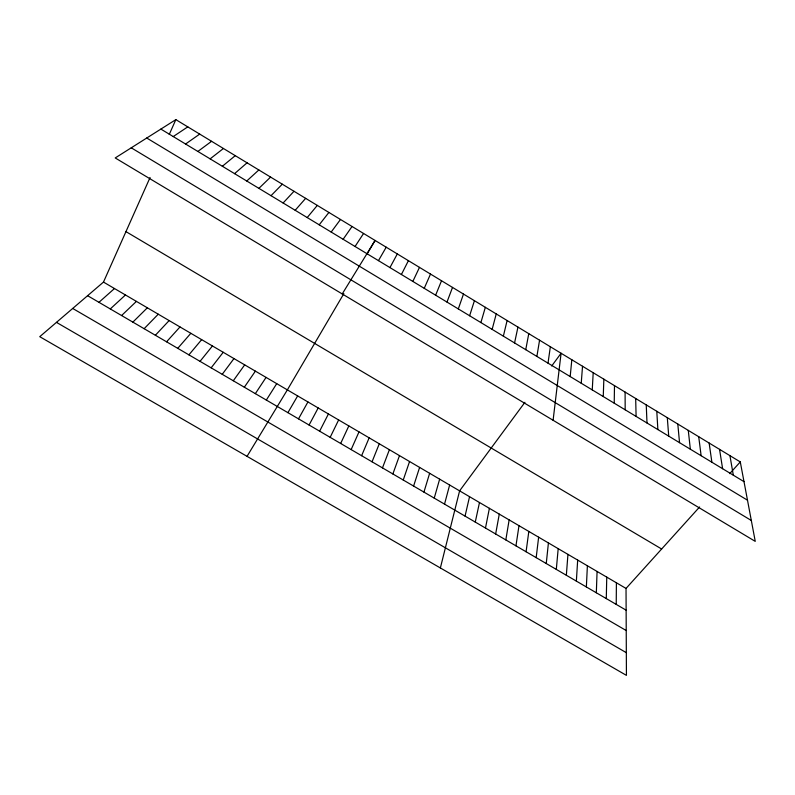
<?xml version="1.0" encoding="UTF-8"?>
<svg xmlns="http://www.w3.org/2000/svg" width="795" height="795" viewBox="0 0 795 795"><rect width="100%" height="100%" fill="white"/><g stroke="black" fill="none" stroke-linecap="round" stroke-linejoin="round"><path stroke-width="1.19" d="M616.224 604.399L616.403 582.785M614.227 403.194L614.485 385.635M606.287 598.595L606.754 577.12M603.256 396.556L603.852 379.185M596.33 592.782L597.075 571.456M586.362 586.958L587.386 565.772M592.255 389.908L593.199 372.726M576.365 581.115L577.677 560.077M566.348 575.272L567.938 554.373M581.234 383.24L582.526 366.247M556.311 569.409L558.189 548.659M570.184 376.562L571.824 359.757M546.254 563.536L548.421 542.925M536.178 557.653L538.632 537.191M553.101 420.277L561.091 353.258L551.69 366.008M526.081 551.75L528.824 531.438M548.013 363.156L550.349 346.739M515.955 545.847L518.996 525.674M505.819 539.924L509.148 519.9M536.893 356.428L539.567 340.2M495.653 533.992L499.28 514.117M525.743 349.691L528.774 333.652M485.477 528.039L489.392 508.323M514.564 342.933L517.952 327.093M475.271 522.077L479.484 502.51M465.045 516.114L469.547 496.696M503.364 336.166L507.111 320.514M440.37 567.958L459.599 490.863L524.919 402.31M492.145 329.378L496.239 313.926M444.534 504.129L449.632 485.02M434.239 498.117L439.645 479.166M480.896 322.571L485.347 307.317M423.934 492.105L429.638 473.293M469.616 315.754L474.426 300.699M413.599 486.063L419.611 467.41M403.244 480.021L409.554 461.527M458.308 308.917L463.485 294.061M392.869 473.959L399.488 455.624M446.979 302.07L452.524 287.412M382.474 467.887L389.401 449.702M372.05 461.806L379.285 443.779M435.63 295.203L441.533 280.744M361.616 455.704L369.158 437.836M424.242 288.327L430.512 274.066M351.151 449.592L359.002 431.884M699.6 506.972L626.033 588.429L626.43 675.372L39.75 336.683L103.479 282.086L150.056 177.523M169.265 134.415L175.844 119.628L740.284 461.925L755.25 541.375L115.215 157.947L175.844 119.628M340.667 443.471L348.826 425.921M412.844 281.43L419.482 267.368M330.163 437.339L338.64 419.949M401.405 274.514L408.411 260.661M319.63 431.188L328.424 413.957M309.076 425.027L318.189 407.954M389.947 267.587L397.321 253.943M298.503 418.856L307.933 401.942M378.46 260.641L386.211 247.195M287.909 412.665L297.648 395.92M343.847 293.643L287.353 389.888L247.026 456.35M366.932 254.311L375.071 240.448L342.228 293.941M266.335 400.064L276.72 383.647M355.057 246.49L363.573 233.472M255.344 393.644L266.067 377.406M244.333 387.215L255.384 371.146M343.132 239.285L352.046 226.476M233.293 380.765L244.681 364.865M331.187 232.061L340.489 219.47M222.232 374.316L233.959 358.585M211.152 367.837L223.216 352.284M319.212 224.826L328.901 212.444M200.042 361.347L212.444 345.974M307.208 217.562L317.294 205.408M188.912 354.848L201.652 339.644M177.752 348.329L190.84 333.304M295.174 210.287L305.658 198.352M729.711 473.631L740.284 461.925M166.572 341.8L179.998 326.944M283.109 202.993L293.991 191.277M155.363 335.261L169.136 320.584M144.133 328.703L158.255 314.204M271.025 195.689L282.305 184.182M132.874 322.124L147.343 307.804M258.902 188.355L270.588 177.076M121.595 315.536L136.412 301.394M110.286 308.937L125.461 294.975M246.748 181.012L258.842 169.961M98.958 302.319L114.48 288.535M234.575 173.648L247.066 162.816M222.362 166.264L235.27 155.661M210.128 158.871L223.435 148.486M197.856 151.448L211.579 141.301M185.563 144.014L199.704 134.097M173.231 136.561L187.789 126.872M56.465 322.373L626.331 652.675M72.703 308.45L626.231 630.544M87.599 295.69L626.132 610.182M103.479 282.086L626.033 588.429M125.958 231.623L661.639 549.007M131.245 147.81L751.315 520.477M160.878 129.088L744.001 481.651M146.747 138.022L747.499 500.204M729.929 455.634L733.318 475.191M719.545 449.344L722.615 468.722M709.14 443.034L711.883 462.233M698.716 436.713L701.13 455.734M688.271 430.373L690.348 449.215M677.797 424.023L679.546 442.686M667.303 417.663L668.724 436.137M656.789 411.283L657.872 429.578M646.246 404.894L647.001 423M635.682 398.484L636.099 416.411M625.099 392.064L625.178 409.813"/></g></svg>
